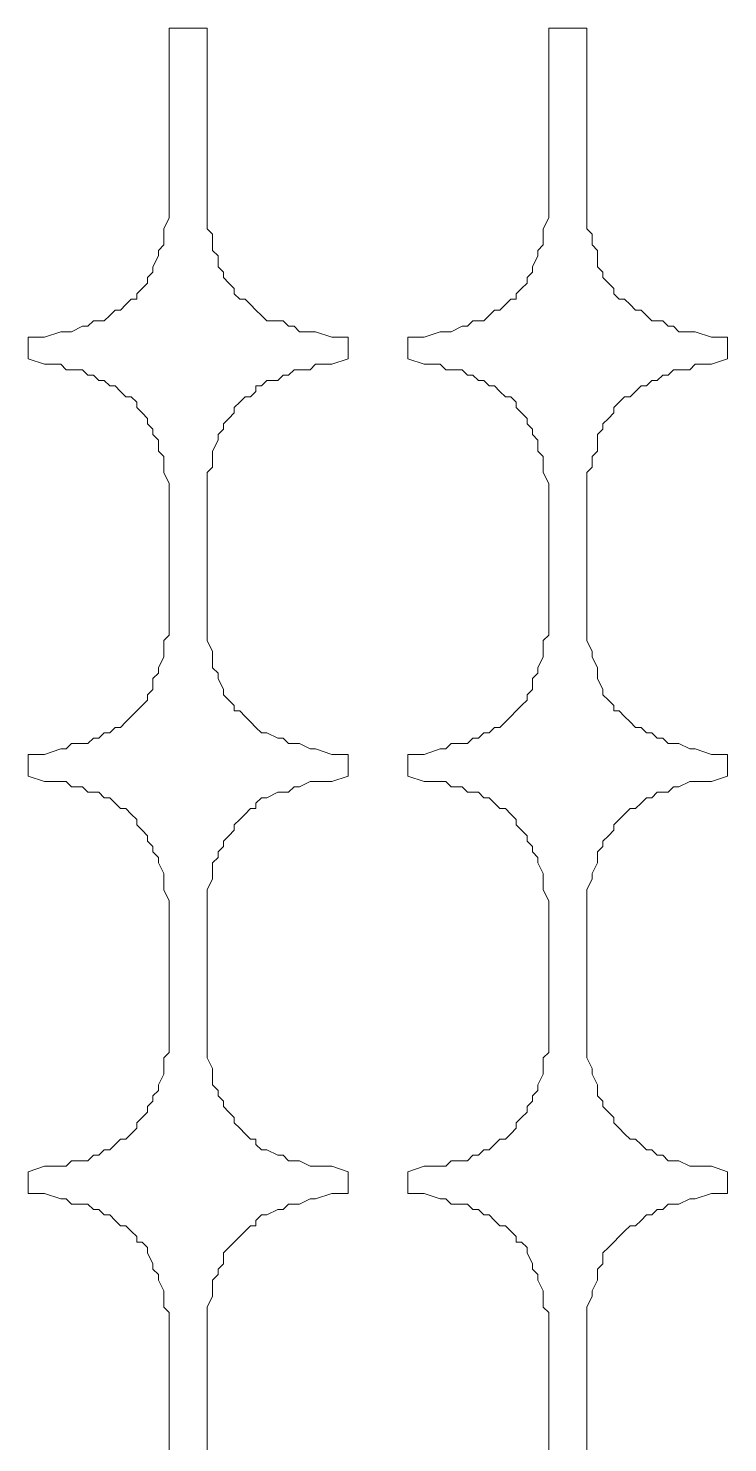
# Model space of a CAD drawing. Extents: x -66030 to 95157, y -13132 to 45879.
# Drawn here: x 21613 to 22117, y 27481 to 28501 of the extents above; entities that cross this region are included whole.
import ezdxf

# ---------------------------------------------------------------- set-up
doc = ezdxf.new("R2010")
doc.units = 0
doc.header["$LTSCALE"] = 100
doc.header["$MEASUREMENT"] = 0
doc.layers.get('0').update_dxf_attribs({"linetype": 'CONTINUOUS'})

msp = doc.modelspace()

# ---------------------------------------------------------------- linework, layer by layer
at = {"lineweight": 0}
for points in [[(21742, 27473.5), (21742, 27563.4), (21742, 27567.3), (21742, 27575.1), (21742, 27579), (21745.9, 27586.8), (21745.9, 27590.7), (21745.9, 27598.5), (21749.8, 27602.4), (21749.8, 27606.3), (21753.7, 27610.2), (21753.7, 27618.1), (21757.6, 27622), (21761.5, 27625.9), (21761.5, 27625.9), (21765.4, 27629.8), (21769.3, 27633.7), (21773.2, 27637.6), (21777.1, 27637.6), (21777.1, 27641.5), (21781, 27645.4), (21784.9, 27645.4), (21792.8, 27649.3), (21796.7, 27649.3), (21800.6, 27653.2), (21804.5, 27653.2), (21808.4, 27653.2), (21816.2, 27657.1), (21820.1, 27657.1), (21831.8, 27661), (21843.5, 27661), (21843.5, 27676.6), (21831.8, 27680.6), (21820.1, 27680.6), (21816.2, 27680.6), (21808.4, 27684.5), (21804.5, 27684.5), (21800.6, 27684.5), (21796.7, 27688.4), (21792.8, 27688.4), (21784.9, 27692.3), (21781, 27692.3), (21777.1, 27696.2), (21777.1, 27700.1), (21773.2, 27700.1), (21769.3, 27704), (21765.4, 27707.9), (21761.5, 27711.8), (21761.5, 27715.7), (21757.6, 27719.6), (21753.7, 27723.5), (21753.7, 27727.4), (21749.8, 27731.3), (21749.8, 27735.2), (21745.9, 27739.1), (21745.9, 27747), (21745.9, 27750.9), (21742, 27758.7), (21742, 27762.6), (21742, 27770.4), (21742, 27774.3), (21742, 27864.1), (21742, 27868), (21742, 27871.9), (21742, 27879.8), (21745.9, 27887.6), (21745.9, 27891.5), (21745.9, 27899.3), (21749.8, 27903.2), (21749.8, 27907.1), (21753.7, 27911), (21753.7, 27914.9), (21757.6, 27918.8), (21761.5, 27922.7), (21761.5, 27926.6), (21765.4, 27930.5), (21769.3, 27934.4), (21773.2, 27938.3), (21777.1, 27938.3), (21777.1, 27942.3), (21781, 27946.2), (21784.9, 27946.2), (21792.8, 27950.1), (21796.7, 27950.1), (21800.6, 27950.1), (21804.5, 27954), (21808.4, 27954), (21816.2, 27957.9), (21820.1, 27957.9), (21831.8, 27957.9), (21843.5, 27961.8), (21843.5, 27977.4), (21831.8, 27977.4), (21820.1, 27981.3), (21816.2, 27981.3), (21808.4, 27985.2), (21804.5, 27985.2), (21800.6, 27985.2), (21796.7, 27989.1), (21792.8, 27989.1), (21784.9, 27993), (21781, 27993), (21777.1, 27996.9), (21777.1, 27996.9), (21773.2, 28000.8), (21769.3, 28004.7), (21765.4, 28008.7), (21761.5, 28008.7), (21761.5, 28012.6), (21757.6, 28016.5), (21753.7, 28020.4), (21753.7, 28024.3), (21749.8, 28032.1), (21749.8, 28036), (21745.9, 28039.9), (21745.9, 28047.7), (21745.9, 28051.6), (21742, 28059.4), (21742, 28063.3), (21742, 28071.2), (21742, 28075.1), (21742, 28161), (21742, 28168.8), (21742, 28172.7), (21742, 28180.5), (21745.9, 28184.4), (21745.9, 28192.2), (21745.9, 28196.1), (21749.8, 28204), (21749.8, 28207.9), (21753.7, 28211.8), (21753.7, 28215.7), (21757.6, 28219.6), (21761.5, 28223.5), (21761.5, 28227.4), (21765.4, 28231.3), (21769.3, 28235.2), (21773.2, 28235.2), (21777.1, 28239.1), (21777.1, 28243), (21781, 28243), (21784.9, 28246.9), (21792.8, 28246.9), (21796.7, 28250.8), (21800.6, 28250.8), (21804.5, 28254.7), (21808.4, 28254.7), (21816.2, 28254.7), (21820.1, 28258.6), (21831.8, 28258.6), (21843.5, 28262.5), (21843.5, 28278.2), (21831.8, 28278.2), (21820.1, 28282.1), (21816.2, 28282.1), (21808.4, 28282.1), (21804.5, 28286), (21800.6, 28286), (21796.7, 28289.9), (21792.8, 28289.9), (21784.9, 28289.9), (21781, 28293.8), (21777.1, 28297.7), (21777.1, 28297.7), (21773.2, 28301.6), (21769.3, 28305.5), (21765.4, 28305.5), (21761.5, 28309.4), (21761.5, 28313.3), (21757.6, 28317.2), (21753.7, 28321.1), (21753.7, 28325), (21749.8, 28328.9), (21749.8, 28336.8), (21745.9, 28340.7), (21745.9, 28344.6), (21745.9, 28352.4), (21742, 28356.3), (21742, 28364.1), (21742, 28371.9), (21742, 28375.8), (21742, 28500.8), (21742, 28500.8), (21714.6, 28500.8), (21714.6, 28375.8), (21714.6, 28371.9), (21714.6, 28364.1), (21710.7, 28356.3), (21710.7, 28352.4), (21710.7, 28344.6), (21706.8, 28340.7), (21706.8, 28336.8), (21702.9, 28328.9), (21702.9, 28325), (21699, 28321.1), (21699, 28317.2), (21695.1, 28313.3), (21691.2, 28309.4), (21691.2, 28305.5), (21687.3, 28305.5), (21683.4, 28301.6), (21679.5, 28297.7), (21675.6, 28297.7), (21671.7, 28293.8), (21667.8, 28289.9), (21663.9, 28289.9), (21660, 28289.9), (21656, 28286), (21652.1, 28286), (21644.3, 28282.1), (21640.4, 28282.1), (21636.5, 28282.1), (21624.8, 28278.2), (21613.1, 28278.2), (21613.1, 28262.5), (21624.8, 28258.6), (21636.5, 28258.6), (21640.4, 28254.7), (21644.3, 28254.7), (21652.1, 28254.7), (21656, 28250.8), (21660, 28250.8), (21663.9, 28246.9), (21667.8, 28246.9), (21671.7, 28243), (21675.6, 28243), (21679.5, 28239.1), (21683.4, 28235.2), (21687.3, 28235.2), (21691.2, 28231.3), (21691.2, 28227.4), (21695.1, 28223.5), (21699, 28219.6), (21699, 28215.7), (21702.9, 28211.8), (21702.9, 28207.9), (21706.8, 28204), (21706.8, 28196.1), (21710.7, 28192.2), (21710.7, 28184.4), (21710.7, 28180.5), (21714.6, 28172.7), (21714.6, 28168.8), (21714.6, 28161), (21714.6, 28075.1), (21714.6, 28071.2), (21714.6, 28063.3), (21710.7, 28059.4), (21710.7, 28051.6), (21710.7, 28047.7), (21706.8, 28039.9), (21706.8, 28036), (21702.9, 28032.1), (21702.9, 28024.3), (21699, 28020.4), (21699, 28016.5), (21695.1, 28012.6), (21691.2, 28008.7), (21691.2, 28008.7), (21687.3, 28004.7), (21683.4, 28000.8), (21679.5, 27996.9), (21675.6, 27996.9), (21671.7, 27993), (21667.8, 27993), (21663.9, 27989.1), (21660, 27989.1), (21656, 27985.2), (21652.1, 27985.2), (21644.3, 27985.2), (21640.4, 27981.3), (21636.5, 27981.3), (21624.8, 27977.4), (21613.1, 27977.4), (21613.1, 27961.8), (21624.8, 27957.9), (21636.5, 27957.9), (21640.4, 27957.9), (21644.3, 27954), (21652.1, 27954), (21656, 27950.1), (21660, 27950.1), (21663.9, 27950.1), (21667.8, 27946.2), (21671.7, 27946.2), (21675.6, 27942.3), (21679.5, 27938.3), (21683.4, 27938.3), (21687.3, 27934.4), (21691.2, 27930.5), (21691.2, 27926.6), (21695.1, 27922.7), (21699, 27918.8), (21699, 27914.9), (21702.9, 27911), (21702.9, 27907.1), (21706.8, 27903.2), (21706.8, 27899.3), (21710.7, 27891.5), (21710.7, 27887.6), (21710.7, 27879.8), (21714.6, 27871.9), (21714.6, 27868), (21714.6, 27864.1), (21714.6, 27774.3), (21714.6, 27770.4), (21714.6, 27762.6), (21710.7, 27758.7), (21710.7, 27750.9), (21710.7, 27747), (21706.8, 27739.1), (21706.8, 27735.2), (21702.9, 27731.3), (21702.9, 27727.4), (21699, 27723.5), (21699, 27719.6), (21695.1, 27715.7), (21691.2, 27711.8), (21691.2, 27707.9), (21687.3, 27704), (21683.4, 27700.1), (21679.5, 27700.1), (21675.6, 27696.2), (21671.7, 27692.3), (21667.8, 27692.3), (21663.9, 27688.4), (21660, 27688.4), (21656, 27684.5), (21652.1, 27684.5), (21644.3, 27684.5), (21640.4, 27680.6), (21636.5, 27680.6), (21624.8, 27680.6), (21613.1, 27676.6), (21613.1, 27661), (21624.8, 27661), (21636.5, 27657.1), (21640.4, 27657.1), (21644.3, 27653.2), (21652.1, 27653.2), (21656, 27653.2), (21660, 27649.3), (21663.9, 27649.3), (21667.8, 27645.4), (21671.7, 27645.4), (21675.6, 27641.5), (21679.5, 27637.6), (21683.4, 27637.6), (21687.3, 27633.7), (21691.2, 27629.8), (21691.2, 27625.9), (21695.1, 27625.9), (21699, 27622), (21699, 27618.1), (21702.9, 27610.2), (21702.9, 27606.3), (21706.8, 27602.4), (21706.8, 27598.5), (21710.7, 27590.7), (21710.7, 27586.8), (21710.7, 27579), (21714.6, 27575.1), (21714.6, 27567.3), (21714.6, 27563.4), (21714.6, 27473.5)], [(21742, 27473.5), (21742, 27563.4), (21742, 27567.3), (21742, 27575.1), (21742, 27579), (21745.9, 27586.8), (21745.9, 27590.7), (21745.9, 27598.5), (21749.8, 27602.4), (21749.8, 27606.3), (21753.7, 27610.2), (21753.7, 27618.1), (21757.6, 27622), (21761.5, 27625.9), (21761.5, 27625.9), (21765.4, 27629.8), (21769.3, 27633.7), (21773.2, 27637.6), (21777.1, 27637.6), (21777.1, 27641.5), (21781, 27645.4), (21784.9, 27645.4), (21792.8, 27649.3), (21796.7, 27649.3), (21800.6, 27653.2), (21804.5, 27653.2), (21808.4, 27653.2), (21816.2, 27657.1), (21820.1, 27657.1), (21831.8, 27661), (21843.5, 27661), (21843.5, 27676.6), (21831.8, 27680.6), (21820.1, 27680.6), (21816.2, 27680.6), (21808.4, 27684.5), (21804.5, 27684.5), (21800.6, 27684.5), (21796.7, 27688.4), (21792.8, 27688.4), (21784.9, 27692.3), (21781, 27692.3), (21777.1, 27696.2), (21777.1, 27700.1), (21773.2, 27700.1), (21769.3, 27704), (21765.4, 27707.9), (21761.5, 27711.8), (21761.5, 27715.7), (21757.6, 27719.6), (21753.7, 27723.5), (21753.7, 27727.4), (21749.8, 27731.3), (21749.8, 27735.2), (21745.9, 27739.1), (21745.9, 27747), (21745.9, 27750.9), (21742, 27758.7), (21742, 27762.6), (21742, 27770.4), (21742, 27774.3), (21742, 27864.1), (21742, 27868), (21742, 27871.9), (21742, 27879.8), (21745.9, 27887.6), (21745.9, 27891.5), (21745.9, 27899.3), (21749.8, 27903.2), (21749.8, 27907.1), (21753.7, 27911), (21753.7, 27914.9), (21757.6, 27918.8), (21761.5, 27922.7), (21761.5, 27926.6), (21765.4, 27930.5), (21769.3, 27934.4), (21773.2, 27938.3), (21777.1, 27938.3), (21777.1, 27942.3), (21781, 27946.2), (21784.9, 27946.2), (21792.8, 27950.1), (21796.7, 27950.1), (21800.6, 27950.1), (21804.5, 27954), (21808.4, 27954), (21816.2, 27957.9), (21820.1, 27957.9), (21831.8, 27957.9), (21843.5, 27961.8), (21843.5, 27977.4), (21831.8, 27977.4), (21820.1, 27981.3), (21816.2, 27981.3), (21808.4, 27985.2), (21804.5, 27985.2), (21800.6, 27985.2), (21796.7, 27989.1), (21792.8, 27989.1), (21784.9, 27993), (21781, 27993), (21777.1, 27996.9), (21777.1, 27996.9), (21773.2, 28000.8), (21769.3, 28004.7), (21765.4, 28008.7), (21761.5, 28008.7), (21761.5, 28012.6), (21757.6, 28016.5), (21753.7, 28020.4), (21753.7, 28024.3), (21749.8, 28032.1), (21749.8, 28036), (21745.9, 28039.9), (21745.9, 28047.7), (21745.9, 28051.6), (21742, 28059.4), (21742, 28063.3), (21742, 28071.2), (21742, 28075.1), (21742, 28161), (21742, 28168.8), (21742, 28172.7), (21742, 28180.5), (21745.9, 28184.4), (21745.9, 28192.2), (21745.9, 28196.1), (21749.8, 28204), (21749.8, 28207.9), (21753.7, 28211.8), (21753.7, 28215.7), (21757.6, 28219.6), (21761.5, 28223.5), (21761.5, 28227.4), (21765.4, 28231.3), (21769.3, 28235.2), (21773.2, 28235.2), (21777.1, 28239.1), (21777.1, 28243), (21781, 28243), (21784.9, 28246.9), (21792.8, 28246.9), (21796.7, 28250.8), (21800.6, 28250.8), (21804.5, 28254.7), (21808.4, 28254.7), (21816.2, 28254.7), (21820.1, 28258.6), (21831.8, 28258.6), (21843.5, 28262.5), (21843.5, 28278.2), (21831.8, 28278.2), (21820.1, 28282.1), (21816.2, 28282.1), (21808.4, 28282.1), (21804.5, 28286), (21800.6, 28286), (21796.7, 28289.9), (21792.8, 28289.9), (21784.9, 28289.9), (21781, 28293.8), (21777.1, 28297.7), (21777.1, 28297.7), (21773.2, 28301.6), (21769.3, 28305.5), (21765.4, 28305.5), (21761.5, 28309.4), (21761.5, 28313.3), (21757.6, 28317.2), (21753.7, 28321.1), (21753.7, 28325), (21749.8, 28328.9), (21749.8, 28336.8), (21745.9, 28340.7), (21745.9, 28344.6), (21745.9, 28352.4), (21742, 28356.3), (21742, 28364.1), (21742, 28371.9), (21742, 28375.8), (21742, 28500.8), (21742, 28500.8), (21714.6, 28500.8), (21714.6, 28375.8), (21714.6, 28371.9), (21714.6, 28364.1), (21710.7, 28356.3), (21710.7, 28352.4), (21710.7, 28344.6), (21706.8, 28340.7), (21706.8, 28336.8), (21702.9, 28328.9), (21702.9, 28325), (21699, 28321.1), (21699, 28317.2), (21695.1, 28313.3), (21691.2, 28309.4), (21691.2, 28305.5), (21687.3, 28305.5), (21683.4, 28301.6), (21679.5, 28297.7), (21675.6, 28297.7), (21671.7, 28293.8), (21667.8, 28289.9), (21663.9, 28289.9), (21660, 28289.9), (21656, 28286), (21652.1, 28286), (21644.3, 28282.1), (21640.4, 28282.1), (21636.5, 28282.1), (21624.8, 28278.2), (21613.1, 28278.2), (21613.1, 28262.5), (21624.8, 28258.6), (21636.5, 28258.6), (21640.4, 28254.7), (21644.3, 28254.7), (21652.1, 28254.7), (21656, 28250.8), (21660, 28250.8), (21663.9, 28246.9), (21667.8, 28246.9), (21671.7, 28243), (21675.6, 28243), (21679.5, 28239.1), (21683.4, 28235.2), (21687.3, 28235.2), (21691.2, 28231.3), (21691.2, 28227.4), (21695.1, 28223.5), (21699, 28219.6), (21699, 28215.7), (21702.9, 28211.8), (21702.9, 28207.9), (21706.8, 28204), (21706.8, 28196.1), (21710.7, 28192.2), (21710.7, 28184.4), (21710.7, 28180.5), (21714.6, 28172.7), (21714.6, 28168.8), (21714.6, 28161), (21714.6, 28075.1), (21714.6, 28071.2), (21714.6, 28063.3), (21710.7, 28059.4), (21710.7, 28051.6), (21710.7, 28047.7), (21706.8, 28039.9), (21706.8, 28036), (21702.9, 28032.1), (21702.9, 28024.3), (21699, 28020.4), (21699, 28016.5), (21695.1, 28012.6), (21691.2, 28008.7), (21691.2, 28008.7), (21687.3, 28004.7), (21683.4, 28000.8), (21679.5, 27996.9), (21675.6, 27996.9), (21671.7, 27993), (21667.8, 27993), (21663.9, 27989.1), (21660, 27989.1), (21656, 27985.2), (21652.1, 27985.2), (21644.3, 27985.2), (21640.4, 27981.3), (21636.5, 27981.3), (21624.8, 27977.4), (21613.1, 27977.4), (21613.1, 27961.8), (21624.8, 27957.9), (21636.5, 27957.9), (21640.4, 27957.9), (21644.3, 27954), (21652.1, 27954), (21656, 27950.1), (21660, 27950.1), (21663.9, 27950.1), (21667.8, 27946.2), (21671.7, 27946.2), (21675.6, 27942.3), (21679.5, 27938.3), (21683.4, 27938.3), (21687.3, 27934.4), (21691.2, 27930.5), (21691.2, 27926.6), (21695.1, 27922.7), (21699, 27918.8), (21699, 27914.9), (21702.9, 27911), (21702.9, 27907.1), (21706.8, 27903.2), (21706.8, 27899.3), (21710.7, 27891.5), (21710.7, 27887.6), (21710.7, 27879.8), (21714.6, 27871.9), (21714.6, 27868), (21714.6, 27864.1), (21714.6, 27774.3), (21714.6, 27770.4), (21714.6, 27762.6), (21710.7, 27758.7), (21710.7, 27750.9), (21710.7, 27747), (21706.8, 27739.1), (21706.8, 27735.2), (21702.9, 27731.3), (21702.9, 27727.4), (21699, 27723.5), (21699, 27719.6), (21695.1, 27715.7), (21691.2, 27711.8), (21691.2, 27707.9), (21687.3, 27704), (21683.4, 27700.1), (21679.5, 27700.1), (21675.6, 27696.2), (21671.7, 27692.3), (21667.8, 27692.3), (21663.9, 27688.4), (21660, 27688.4), (21656, 27684.5), (21652.1, 27684.5), (21644.3, 27684.5), (21640.4, 27680.6), (21636.5, 27680.6), (21624.8, 27680.6), (21613.1, 27676.6), (21613.1, 27661), (21624.8, 27661), (21636.5, 27657.1), (21640.4, 27657.1), (21644.3, 27653.2), (21652.1, 27653.2), (21656, 27653.2), (21660, 27649.3), (21663.9, 27649.3), (21667.8, 27645.4), (21671.7, 27645.4), (21675.6, 27641.5), (21679.5, 27637.6), (21683.4, 27637.6), (21687.3, 27633.7), (21691.2, 27629.8), (21691.2, 27625.9), (21695.1, 27625.9), (21699, 27622), (21699, 27618.1), (21702.9, 27610.2), (21702.9, 27606.3), (21706.8, 27602.4), (21706.8, 27598.5), (21710.7, 27590.7), (21710.7, 27586.8), (21710.7, 27579), (21714.6, 27575.1), (21714.6, 27567.3), (21714.6, 27563.4), (21714.6, 27473.5)], [(22015.4, 27473.5), (22015.4, 27563.4), (22015.4, 27567.3), (22015.4, 27575.1), (22015.4, 27579), (22019.3, 27586.8), (22019.3, 27590.7), (22023.2, 27598.5), (22023.2, 27602.4), (22023.2, 27606.3), (22027.1, 27610.2), (22027.1, 27618.1), (22031, 27622), (22034.9, 27625.9), (22034.9, 27625.9), (22038.8, 27629.8), (22042.7, 27633.7), (22046.6, 27637.6), (22050.5, 27637.6), (22054.5, 27641.5), (22058.4, 27645.4), (22062.3, 27645.4), (22066.2, 27649.3), (22070.1, 27649.3), (22074, 27653.2), (22077.9, 27653.2), (22081.8, 27653.2), (22089.6, 27657.1), (22093.5, 27657.1), (22105.2, 27661), (22116.9, 27661), (22116.9, 27676.6), (22105.2, 27680.6), (22093.5, 27680.6), (22089.6, 27680.6), (22081.8, 27684.5), (22077.9, 27684.5), (22074, 27684.5), (22070.1, 27688.4), (22066.2, 27688.4), (22062.3, 27692.3), (22058.4, 27692.3), (22054.5, 27696.2), (22050.5, 27700.1), (22046.6, 27700.1), (22042.7, 27704), (22038.8, 27707.9), (22034.9, 27711.8), (22034.9, 27715.7), (22031, 27719.6), (22027.1, 27723.5), (22027.1, 27727.4), (22023.2, 27731.3), (22023.2, 27735.2), (22023.2, 27739.1), (22019.3, 27747), (22019.3, 27750.9), (22015.4, 27758.7), (22015.4, 27762.6), (22015.4, 27770.4), (22015.4, 27774.3), (22015.4, 27864.1), (22015.4, 27868), (22015.4, 27871.9), (22015.4, 27879.8), (22019.3, 27887.6), (22019.3, 27891.5), (22023.2, 27899.3), (22023.2, 27903.2), (22023.2, 27907.1), (22027.1, 27911), (22027.1, 27914.9), (22031, 27918.8), (22034.9, 27922.7), (22034.9, 27926.6), (22038.8, 27930.5), (22042.7, 27934.4), (22046.6, 27938.3), (22050.5, 27938.3), (22054.5, 27942.3), (22058.4, 27946.2), (22062.3, 27946.2), (22066.2, 27950.1), (22070.1, 27950.1), (22074, 27950.1), (22077.9, 27954), (22081.8, 27954), (22089.6, 27957.9), (22093.5, 27957.9), (22105.2, 27957.9), (22116.9, 27961.8), (22116.9, 27977.4), (22105.2, 27977.4), (22093.5, 27981.3), (22089.6, 27981.3), (22081.8, 27985.2), (22077.9, 27985.2), (22074, 27985.2), (22070.1, 27989.1), (22066.2, 27989.1), (22062.3, 27993), (22058.4, 27993), (22054.5, 27996.9), (22050.5, 27996.9), (22046.6, 28000.8), (22042.7, 28004.7), (22038.8, 28008.7), (22034.9, 28008.7), (22034.9, 28012.6), (22031, 28016.5), (22027.1, 28020.4), (22027.1, 28024.3), (22023.2, 28032.1), (22023.2, 28036), (22023.2, 28039.9), (22019.3, 28047.7), (22019.3, 28051.6), (22015.4, 28059.4), (22015.4, 28063.3), (22015.4, 28071.2), (22015.4, 28075.1), (22015.4, 28161), (22015.4, 28168.8), (22015.4, 28172.7), (22015.4, 28180.5), (22019.3, 28184.4), (22019.3, 28192.2), (22023.2, 28196.1), (22023.2, 28204), (22023.2, 28207.9), (22027.1, 28211.8), (22027.1, 28215.7), (22031, 28219.6), (22034.9, 28223.5), (22034.9, 28227.4), (22038.8, 28231.3), (22042.7, 28235.2), (22046.6, 28235.2), (22050.5, 28239.1), (22054.5, 28243), (22058.4, 28243), (22062.3, 28246.9), (22066.2, 28246.9), (22070.1, 28250.8), (22074, 28250.8), (22077.9, 28254.7), (22081.8, 28254.7), (22089.6, 28254.7), (22093.5, 28258.6), (22105.2, 28258.6), (22116.9, 28262.5), (22116.9, 28278.2), (22105.2, 28278.2), (22093.5, 28282.1), (22089.6, 28282.1), (22081.8, 28282.1), (22077.9, 28286), (22074, 28286), (22070.1, 28289.9), (22066.2, 28289.9), (22062.3, 28289.9), (22058.4, 28293.8), (22054.5, 28297.7), (22050.5, 28297.7), (22046.6, 28301.6), (22042.7, 28305.5), (22038.8, 28305.5), (22034.9, 28309.4), (22034.9, 28313.3), (22031, 28317.2), (22027.1, 28321.1), (22027.1, 28325), (22023.2, 28328.9), (22023.2, 28336.8), (22023.2, 28340.7), (22019.3, 28344.6), (22019.3, 28352.4), (22015.4, 28356.3), (22015.4, 28364.1), (22015.4, 28371.9), (22015.4, 28375.8), (22015.4, 28500.8), (22015.4, 28500.8), (21988.1, 28500.8), (21988.1, 28375.8), (21988.1, 28371.9), (21988.1, 28364.1), (21984.1, 28356.3), (21984.1, 28352.4), (21984.1, 28344.6), (21980.2, 28340.7), (21980.2, 28336.8), (21976.3, 28328.9), (21976.3, 28325), (21972.4, 28321.1), (21972.4, 28317.2), (21968.5, 28313.3), (21964.6, 28309.4), (21964.6, 28305.5), (21960.7, 28305.5), (21956.8, 28301.6), (21952.9, 28297.7), (21949, 28297.7), (21945.1, 28293.8), (21941.2, 28289.9), (21937.3, 28289.9), (21933.4, 28289.9), (21929.5, 28286), (21925.6, 28286), (21917.7, 28282.1), (21913.8, 28282.1), (21909.9, 28282.1), (21898.2, 28278.2), (21886.5, 28278.2), (21886.5, 28262.5), (21898.2, 28258.6), (21909.9, 28258.6), (21913.8, 28254.7), (21917.7, 28254.7), (21925.6, 28254.7), (21929.5, 28250.8), (21933.4, 28250.8), (21937.3, 28246.9), (21941.2, 28246.9), (21945.1, 28243), (21949, 28243), (21952.9, 28239.1), (21956.8, 28235.2), (21960.7, 28235.2), (21964.6, 28231.3), (21964.6, 28227.4), (21968.5, 28223.5), (21972.4, 28219.6), (21972.4, 28215.7), (21976.3, 28211.8), (21976.3, 28207.9), (21980.2, 28204), (21980.2, 28196.1), (21984.1, 28192.2), (21984.1, 28184.4), (21984.1, 28180.5), (21988.1, 28172.7), (21988.1, 28168.8), (21988.1, 28161), (21988.1, 28075.1), (21988.1, 28071.2), (21988.1, 28063.3), (21984.1, 28059.4), (21984.1, 28051.6), (21984.1, 28047.7), (21980.2, 28039.9), (21980.2, 28036), (21976.3, 28032.1), (21976.3, 28024.3), (21972.4, 28020.4), (21972.4, 28016.5), (21968.5, 28012.6), (21964.6, 28008.7), (21964.6, 28008.7), (21960.7, 28004.7), (21956.8, 28000.8), (21952.9, 27996.9), (21949, 27996.9), (21945.1, 27993), (21941.2, 27993), (21937.3, 27989.1), (21933.4, 27989.1), (21929.5, 27985.2), (21925.6, 27985.2), (21917.7, 27985.2), (21913.8, 27981.3), (21909.9, 27981.3), (21898.2, 27977.4), (21886.5, 27977.4), (21886.5, 27961.8), (21898.2, 27957.9), (21909.9, 27957.9), (21913.8, 27957.9), (21917.7, 27954), (21925.6, 27954), (21929.5, 27950.1), (21933.4, 27950.1), (21937.3, 27950.1), (21941.2, 27946.2), (21945.1, 27946.2), (21949, 27942.3), (21952.9, 27938.3), (21956.8, 27938.3), (21960.7, 27934.4), (21964.6, 27930.5), (21964.6, 27926.6), (21968.5, 27922.7), (21972.4, 27918.8), (21972.4, 27914.9), (21976.3, 27911), (21976.3, 27907.1), (21980.2, 27903.2), (21980.2, 27899.3), (21984.1, 27891.5), (21984.1, 27887.6), (21984.1, 27879.8), (21988.1, 27871.9), (21988.1, 27868), (21988.1, 27864.1), (21988.1, 27774.3), (21988.1, 27770.4), (21988.1, 27762.6), (21984.1, 27758.7), (21984.1, 27750.9), (21984.1, 27747), (21980.2, 27739.1), (21980.2, 27735.2), (21976.3, 27731.3), (21976.3, 27727.4), (21972.4, 27723.5), (21972.4, 27719.6), (21968.5, 27715.7), (21964.6, 27711.8), (21964.6, 27707.9), (21960.7, 27704), (21956.8, 27700.1), (21952.9, 27700.1), (21949, 27696.2), (21945.1, 27692.3), (21941.2, 27692.3), (21937.3, 27688.4), (21933.4, 27688.4), (21929.5, 27684.5), (21925.6, 27684.5), (21917.7, 27684.5), (21913.8, 27680.6), (21909.9, 27680.6), (21898.2, 27680.6), (21886.5, 27676.6), (21886.5, 27661), (21898.2, 27661), (21909.9, 27657.1), (21913.8, 27657.1), (21917.7, 27653.2), (21925.6, 27653.2), (21929.5, 27653.2), (21933.4, 27649.3), (21937.3, 27649.3), (21941.2, 27645.4), (21945.1, 27645.4), (21949, 27641.5), (21952.9, 27637.6), (21956.8, 27637.6), (21960.7, 27633.7), (21964.6, 27629.8), (21964.6, 27625.9), (21968.5, 27625.9), (21972.4, 27622), (21972.4, 27618.1), (21976.3, 27610.2), (21976.3, 27606.3), (21980.2, 27602.4), (21980.2, 27598.5), (21984.1, 27590.7), (21984.1, 27586.8), (21984.1, 27579), (21988.1, 27575.1), (21988.1, 27567.3), (21988.1, 27563.4), (21988.1, 27473.5)], [(22015.4, 27473.5), (22015.4, 27563.4), (22015.4, 27567.3), (22015.4, 27575.1), (22015.4, 27579), (22019.3, 27586.8), (22019.3, 27590.7), (22023.2, 27598.5), (22023.2, 27602.4), (22023.2, 27606.3), (22027.1, 27610.2), (22027.1, 27618.1), (22031, 27622), (22034.9, 27625.9), (22034.9, 27625.9), (22038.8, 27629.8), (22042.7, 27633.7), (22046.6, 27637.6), (22050.5, 27637.6), (22054.5, 27641.5), (22058.4, 27645.4), (22062.3, 27645.4), (22066.2, 27649.3), (22070.1, 27649.3), (22074, 27653.2), (22077.9, 27653.2), (22081.8, 27653.2), (22089.6, 27657.1), (22093.5, 27657.1), (22105.2, 27661), (22116.9, 27661), (22116.9, 27676.6), (22105.2, 27680.6), (22093.5, 27680.6), (22089.6, 27680.6), (22081.8, 27684.5), (22077.9, 27684.5), (22074, 27684.5), (22070.1, 27688.4), (22066.2, 27688.4), (22062.3, 27692.3), (22058.4, 27692.3), (22054.5, 27696.2), (22050.5, 27700.1), (22046.6, 27700.1), (22042.7, 27704), (22038.8, 27707.9), (22034.9, 27711.8), (22034.9, 27715.7), (22031, 27719.6), (22027.1, 27723.5), (22027.1, 27727.4), (22023.2, 27731.3), (22023.2, 27735.2), (22023.2, 27739.1), (22019.3, 27747), (22019.3, 27750.9), (22015.4, 27758.7), (22015.4, 27762.6), (22015.4, 27770.4), (22015.4, 27774.3), (22015.4, 27864.1), (22015.4, 27868), (22015.4, 27871.9), (22015.4, 27879.8), (22019.3, 27887.6), (22019.3, 27891.5), (22023.2, 27899.3), (22023.2, 27903.2), (22023.2, 27907.1), (22027.1, 27911), (22027.1, 27914.9), (22031, 27918.8), (22034.9, 27922.7), (22034.9, 27926.6), (22038.8, 27930.5), (22042.7, 27934.4), (22046.6, 27938.3), (22050.5, 27938.3), (22054.5, 27942.3), (22058.4, 27946.2), (22062.3, 27946.2), (22066.2, 27950.1), (22070.1, 27950.1), (22074, 27950.1), (22077.9, 27954), (22081.8, 27954), (22089.6, 27957.9), (22093.5, 27957.9), (22105.2, 27957.9), (22116.9, 27961.8), (22116.9, 27977.4), (22105.2, 27977.4), (22093.5, 27981.3), (22089.6, 27981.3), (22081.8, 27985.2), (22077.9, 27985.2), (22074, 27985.2), (22070.1, 27989.1), (22066.2, 27989.1), (22062.3, 27993), (22058.4, 27993), (22054.5, 27996.9), (22050.5, 27996.9), (22046.6, 28000.8), (22042.7, 28004.7), (22038.8, 28008.7), (22034.9, 28008.7), (22034.9, 28012.6), (22031, 28016.5), (22027.1, 28020.4), (22027.1, 28024.3), (22023.2, 28032.1), (22023.2, 28036), (22023.2, 28039.9), (22019.3, 28047.7), (22019.3, 28051.6), (22015.4, 28059.4), (22015.4, 28063.3), (22015.4, 28071.2), (22015.4, 28075.1), (22015.4, 28161), (22015.4, 28168.8), (22015.4, 28172.7), (22015.4, 28180.5), (22019.3, 28184.4), (22019.3, 28192.2), (22023.2, 28196.1), (22023.2, 28204), (22023.2, 28207.9), (22027.1, 28211.8), (22027.1, 28215.7), (22031, 28219.6), (22034.9, 28223.5), (22034.9, 28227.4), (22038.8, 28231.3), (22042.7, 28235.2), (22046.6, 28235.2), (22050.5, 28239.1), (22054.5, 28243), (22058.4, 28243), (22062.3, 28246.9), (22066.2, 28246.9), (22070.1, 28250.8), (22074, 28250.8), (22077.9, 28254.7), (22081.8, 28254.7), (22089.6, 28254.7), (22093.5, 28258.6), (22105.2, 28258.6), (22116.9, 28262.5), (22116.9, 28278.2), (22105.2, 28278.2), (22093.5, 28282.1), (22089.6, 28282.1), (22081.8, 28282.1), (22077.9, 28286), (22074, 28286), (22070.1, 28289.9), (22066.2, 28289.9), (22062.3, 28289.9), (22058.4, 28293.8), (22054.5, 28297.7), (22050.5, 28297.7), (22046.6, 28301.6), (22042.7, 28305.5), (22038.8, 28305.5), (22034.9, 28309.4), (22034.9, 28313.3), (22031, 28317.2), (22027.1, 28321.1), (22027.1, 28325), (22023.2, 28328.9), (22023.2, 28336.8), (22023.2, 28340.7), (22019.3, 28344.6), (22019.3, 28352.4), (22015.4, 28356.3), (22015.4, 28364.1), (22015.4, 28371.9), (22015.4, 28375.8), (22015.4, 28500.8), (22015.4, 28500.8), (21988.1, 28500.8), (21988.1, 28375.8), (21988.1, 28371.9), (21988.1, 28364.1), (21984.1, 28356.3), (21984.1, 28352.4), (21984.1, 28344.6), (21980.2, 28340.7), (21980.2, 28336.8), (21976.3, 28328.9), (21976.3, 28325), (21972.4, 28321.1), (21972.4, 28317.2), (21968.5, 28313.3), (21964.6, 28309.4), (21964.6, 28305.5), (21960.7, 28305.5), (21956.8, 28301.6), (21952.9, 28297.7), (21949, 28297.7), (21945.1, 28293.8), (21941.2, 28289.9), (21937.3, 28289.9), (21933.4, 28289.9), (21929.5, 28286), (21925.6, 28286), (21917.7, 28282.1), (21913.8, 28282.1), (21909.9, 28282.1), (21898.2, 28278.2), (21886.5, 28278.2), (21886.5, 28262.5), (21898.2, 28258.6), (21909.9, 28258.6), (21913.8, 28254.7), (21917.7, 28254.7), (21925.6, 28254.7), (21929.5, 28250.8), (21933.4, 28250.8), (21937.3, 28246.9), (21941.2, 28246.9), (21945.1, 28243), (21949, 28243), (21952.9, 28239.1), (21956.8, 28235.2), (21960.7, 28235.2), (21964.6, 28231.3), (21964.6, 28227.4), (21968.5, 28223.5), (21972.4, 28219.6), (21972.4, 28215.7), (21976.3, 28211.8), (21976.3, 28207.9), (21980.2, 28204), (21980.2, 28196.1), (21984.1, 28192.2), (21984.1, 28184.4), (21984.1, 28180.5), (21988.1, 28172.7), (21988.1, 28168.8), (21988.1, 28161), (21988.1, 28075.1), (21988.1, 28071.2), (21988.1, 28063.3), (21984.1, 28059.4), (21984.1, 28051.6), (21984.1, 28047.7), (21980.2, 28039.9), (21980.2, 28036), (21976.3, 28032.1), (21976.3, 28024.3), (21972.4, 28020.4), (21972.4, 28016.5), (21968.5, 28012.6), (21964.6, 28008.7), (21964.6, 28008.7), (21960.7, 28004.7), (21956.8, 28000.8), (21952.9, 27996.9), (21949, 27996.9), (21945.1, 27993), (21941.2, 27993), (21937.3, 27989.1), (21933.4, 27989.1), (21929.5, 27985.2), (21925.6, 27985.2), (21917.7, 27985.2), (21913.8, 27981.3), (21909.9, 27981.3), (21898.2, 27977.4), (21886.5, 27977.4), (21886.5, 27961.8), (21898.2, 27957.9), (21909.9, 27957.9), (21913.8, 27957.9), (21917.7, 27954), (21925.6, 27954), (21929.5, 27950.1), (21933.4, 27950.1), (21937.3, 27950.1), (21941.2, 27946.2), (21945.1, 27946.2), (21949, 27942.3), (21952.9, 27938.3), (21956.8, 27938.3), (21960.7, 27934.4), (21964.6, 27930.5), (21964.6, 27926.6), (21968.5, 27922.7), (21972.4, 27918.8), (21972.4, 27914.9), (21976.3, 27911), (21976.3, 27907.1), (21980.2, 27903.2), (21980.2, 27899.3), (21984.1, 27891.5), (21984.1, 27887.6), (21984.1, 27879.8), (21988.1, 27871.9), (21988.1, 27868), (21988.1, 27864.1), (21988.1, 27774.3), (21988.1, 27770.4), (21988.1, 27762.6), (21984.1, 27758.7), (21984.1, 27750.9), (21984.1, 27747), (21980.2, 27739.1), (21980.2, 27735.2), (21976.3, 27731.3), (21976.3, 27727.4), (21972.4, 27723.5), (21972.4, 27719.6), (21968.5, 27715.7), (21964.6, 27711.8), (21964.6, 27707.9), (21960.7, 27704), (21956.8, 27700.1), (21952.9, 27700.1), (21949, 27696.2), (21945.1, 27692.3), (21941.2, 27692.3), (21937.3, 27688.4), (21933.4, 27688.4), (21929.5, 27684.5), (21925.6, 27684.5), (21917.7, 27684.5), (21913.8, 27680.6), (21909.9, 27680.6), (21898.2, 27680.6), (21886.5, 27676.6), (21886.5, 27661), (21898.2, 27661), (21909.9, 27657.1), (21913.8, 27657.1), (21917.7, 27653.2), (21925.6, 27653.2), (21929.5, 27653.2), (21933.4, 27649.3), (21937.3, 27649.3), (21941.2, 27645.4), (21945.1, 27645.4), (21949, 27641.5), (21952.9, 27637.6), (21956.8, 27637.6), (21960.7, 27633.7), (21964.6, 27629.8), (21964.6, 27625.9), (21968.5, 27625.9), (21972.4, 27622), (21972.4, 27618.1), (21976.3, 27610.2), (21976.3, 27606.3), (21980.2, 27602.4), (21980.2, 27598.5), (21984.1, 27590.7), (21984.1, 27586.8), (21984.1, 27579), (21988.1, 27575.1), (21988.1, 27567.3), (21988.1, 27563.4), (21988.1, 27473.5)]]:
    msp.add_lwpolyline(points, dxfattribs=at)

doc.saveas('drawing.dxf')
